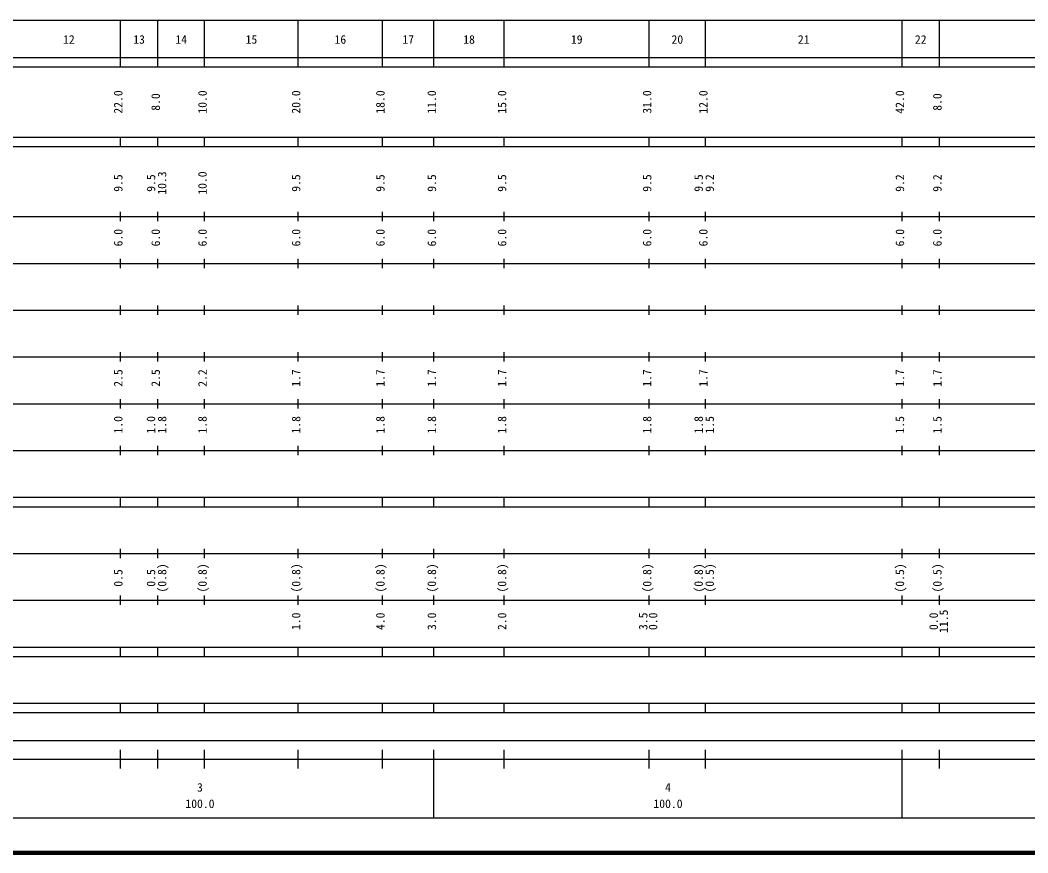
# Model space of a CAD drawing. Units: millimetres on the paper, enlarged 1000 times. Extents: x 40000 to 680000, y 20000 to 380000.
# Drawn here: x 279587 to 494883, y 20000 to 198000 of the extents above; entities that cross this region are included whole.
import ezdxf
from ezdxf.enums import TextEntityAlignment as Align

# ---------------------------------------------------------------- set-up
doc = ezdxf.new("R2010")
doc.units = ezdxf.units.MM
doc.header["$LTSCALE"] = 1000
doc.layers.add('M-TTL', color=2, linetype='Continuous', lineweight=140)
doc.layers.add('M-TTL-BAND', color=7, linetype='Continuous', lineweight=25)
doc.styles.add('ＭＳ ゴシック', font='')
doc.styles.get('ＭＳ ゴシック').set_extended_font_data('MS Gothic')

msp = doc.modelspace()

# ---------------------------------------------------------------- linework, layer by layer
at = {"layer": 'M-TTL'}
msp.add_line((40000, 20000), (680000, 20000), dxfattribs=at)
at = {"layer": 'M-TTL-BAND'}
for p, q in [((68000, 198000), (579000, 198000)), ((301000, 188000), (301000, 198000)), ((309000, 188000), (309000, 198000)), ((319000, 188000), (319000, 198000)), ((339000, 188000), (339000, 198000)), ((357000, 188000), (357000, 198000)), ((368000, 188000), (368000, 198000)), ((383000, 188000), (383000, 198000)), ((414000, 188000), (414000, 198000)), ((426000, 188000), (426000, 198000)), ((468000, 188000), (468000, 198000)), ((476000, 188000), (476000, 198000)), ((40000, 190000), (579000, 190000)), ((40000, 188000), (579000, 188000)), ((40000, 173000), (579000, 173000)), ((301000, 171000), (301000, 173000)), ((309000, 171000), (309000, 173000)), ((319000, 171000), (319000, 173000)), ((339000, 171000), (339000, 173000)), ((357000, 171000), (357000, 173000)), ((368000, 171000), (368000, 173000)), ((383000, 171000), (383000, 173000)), ((414000, 171000), (414000, 173000)), ((426000, 171000), (426000, 173000)), ((468000, 171000), (468000, 173000)), ((476000, 171000), (476000, 173000)), ((40000, 171000), (579000, 171000)), ((40000, 156000), (579000, 156000)), ((301000, 155000), (301000, 157000)), ((309000, 155000), (309000, 157000)), ((319000, 155000), (319000, 157000)), ((339000, 155000), (339000, 157000)), ((357000, 155000), (357000, 157000)), ((368000, 155000), (368000, 157000)), ((383000, 155000), (383000, 157000)), ((414000, 155000), (414000, 157000)), ((426000, 155000), (426000, 157000)), ((468000, 155000), (468000, 157000)), ((476000, 155000), (476000, 157000)), ((301000, 145000), (301000, 147000)), ((309000, 145000), (309000, 147000)), ((319000, 145000), (319000, 147000)), ((339000, 145000), (339000, 147000)), ((357000, 145000), (357000, 147000)), ((368000, 145000), (368000, 147000)), ((383000, 145000), (383000, 147000)), ((414000, 145000), (414000, 147000)), ((426000, 145000), (426000, 147000)), ((468000, 145000), (468000, 147000)), ((476000, 145000), (476000, 147000)), ((46000, 146000), (579000, 146000)), ((52000, 136000), (579000, 136000)), ((301000, 135000), (301000, 137000)), ((309000, 135000), (309000, 137000)), ((319000, 135000), (319000, 137000)), ((339000, 135000), (339000, 137000)), ((357000, 135000), (357000, 137000)), ((368000, 135000), (368000, 137000)), ((383000, 135000), (383000, 137000)), ((414000, 135000), (414000, 137000)), ((426000, 135000), (426000, 137000)), ((468000, 135000), (468000, 137000)), ((476000, 135000), (476000, 137000)), ((46000, 126000), (579000, 126000)), ((301000, 125000), (301000, 127000)), ((309000, 125000), (309000, 127000)), ((319000, 125000), (319000, 127000)), ((339000, 125000), (339000, 127000)), ((357000, 125000), (357000, 127000)), ((368000, 125000), (368000, 127000)), ((383000, 125000), (383000, 127000)), ((414000, 125000), (414000, 127000)), ((426000, 125000), (426000, 127000)), ((468000, 125000), (468000, 127000)), ((476000, 125000), (476000, 127000)), ((301000, 115000), (301000, 117000)), ((309000, 115000), (309000, 117000)), ((319000, 115000), (319000, 117000)), ((339000, 115000), (339000, 117000)), ((357000, 115000), (357000, 117000)), ((368000, 115000), (368000, 117000)), ((383000, 115000), (383000, 117000)), ((414000, 115000), (414000, 117000)), ((426000, 115000), (426000, 117000)), ((468000, 115000), (468000, 117000)), ((476000, 115000), (476000, 117000)), ((52000, 116000), (579000, 116000)), ((46000, 106000), (579000, 106000)), ((301000, 105000), (301000, 107000)), ((309000, 105000), (309000, 107000)), ((319000, 105000), (319000, 107000)), ((339000, 105000), (339000, 107000)), ((357000, 105000), (357000, 107000)), ((368000, 105000), (368000, 107000)), ((383000, 105000), (383000, 107000)), ((414000, 105000), (414000, 107000)), ((426000, 105000), (426000, 107000)), ((468000, 105000), (468000, 107000)), ((476000, 105000), (476000, 107000)), ((40000, 96000), (579000, 96000)), ((301000, 94000), (301000, 96000)), ((309000, 94000), (309000, 96000)), ((319000, 94000), (319000, 96000)), ((339000, 94000), (339000, 96000)), ((357000, 94000), (357000, 96000)), ((368000, 94000), (368000, 96000)), ((383000, 94000), (383000, 96000)), ((414000, 94000), (414000, 96000)), ((426000, 94000), (426000, 96000)), ((468000, 94000), (468000, 96000)), ((476000, 94000), (476000, 96000)), ((40000, 94000), (579000, 94000)), ((49000, 84000), (579000, 84000)), ((301000, 83000), (301000, 85000)), ((309000, 83000), (309000, 85000)), ((319000, 83000), (319000, 85000)), ((339000, 83000), (339000, 85000)), ((357000, 83000), (357000, 85000)), ((368000, 83000), (368000, 85000)), ((383000, 83000), (383000, 85000)), ((414000, 83000), (414000, 85000)), ((426000, 83000), (426000, 85000)), ((468000, 83000), (468000, 85000)), ((476000, 83000), (476000, 85000)), ((40000, 74000), (579000, 74000)), ((301000, 73000), (301000, 75000)), ((309000, 73000), (309000, 75000)), ((319000, 73000), (319000, 75000)), ((339000, 73000), (339000, 75000)), ((357000, 73000), (357000, 75000)), ((368000, 73000), (368000, 75000)), ((383000, 73000), (383000, 75000)), ((414000, 73000), (414000, 75000)), ((426000, 73000), (426000, 75000)), ((468000, 73000), (468000, 75000)), ((476000, 73000), (476000, 75000)), ((40000, 64000), (579000, 64000)), ((301000, 62000), (301000, 64000)), ((309000, 62000), (309000, 64000)), ((319000, 62000), (319000, 64000)), ((339000, 62000), (339000, 64000)), ((357000, 62000), (357000, 64000)), ((368000, 62000), (368000, 64000)), ((383000, 62000), (383000, 64000)), ((414000, 62000), (414000, 64000)), ((426000, 62000), (426000, 64000)), ((468000, 62000), (468000, 64000)), ((476000, 62000), (476000, 64000)), ((40000, 62000), (579000, 62000)), ((40000, 52000), (579000, 52000)), ((301000, 50000), (301000, 52000)), ((309000, 50000), (309000, 52000)), ((319000, 50000), (319000, 52000)), ((339000, 50000), (339000, 52000)), ((357000, 50000), (357000, 52000)), ((368000, 50000), (368000, 52000)), ((383000, 50000), (383000, 52000)), ((414000, 50000), (414000, 52000)), ((426000, 50000), (426000, 52000)), ((468000, 50000), (468000, 52000)), ((476000, 50000), (476000, 52000)), ((40000, 50000), (579000, 50000)), ((71000, 44000), (565000, 44000)), ((301000, 38000), (301000, 42000)), ((309000, 38000), (309000, 42000)), ((319000, 38000), (319000, 42000)), ((339000, 38000), (339000, 42000)), ((357000, 38000), (357000, 42000)), ((368000, 27500), (368000, 42000)), ((383000, 38000), (383000, 42000)), ((414000, 38000), (414000, 42000)), ((426000, 38000), (426000, 42000)), ((468000, 27500), (468000, 42000)), ((476000, 38000), (476000, 42000)), ((40000, 40000), (579000, 40000)), ((68000, 27500), (579000, 27500))]:
    msp.add_line(p, q, dxfattribs=at)

# ---------------------------------------------------------------- texts
at = {"layer": 'M-TTL-BAND', "style": 'ＭＳ ゴシック'}
for s, p in [('12', (290000, 192405)), ('13', (305000, 192405)), ('14', (314000, 192405)), ('15', (329000, 192405)), ('16', (348000, 192405)), ('17', (362500, 192405)), ('18', (375500, 192405)), ('19', (398500, 192405)), ('20', (420000, 192405)), ('21', (447000, 192405)), ('22', (472000, 192405)), ('3', (318000, 32523)), ('4', (418000, 32523)), ('100.0', (318000, 29033)), ('100.0', (418000, 29033))]:
    msp.add_text(s, height=1833, dxfattribs=at).set_placement(p, align=Align.BOTTOM_CENTER)
for s, p in [('22.0', (302000, 180500)), ('8.0', (310000, 180500)), ('10.0', (320000, 180500)), ('20.0', (340000, 180500)), ('18.0', (358000, 180500)), ('11.0', (369000, 180500)), ('15.0', (384000, 180500)), ('31.0', (415000, 180500)), ('12.0', (427000, 180500)), ('42.0', (469000, 180500)), ('8.0', (477000, 180500)), ('9.5', (302000, 163174)), ('9.5', (309000, 163174)), ('10.3', (311370, 163174)), ('10.0', (320000, 163174)), ('9.5', (340000, 163174)), ('9.5', (358000, 163174)), ('9.5', (369000, 163174)), ('9.5', (384000, 163174)), ('9.5', (415000, 163174)), ('9.5', (426000, 163174)), ('9.2', (428370, 163174)), ('9.2', (469000, 163174)), ('9.2', (477000, 163174)), ('6.0', (302000, 151500)), ('6.0', (310000, 151500)), ('6.0', (320000, 151500)), ('6.0', (340000, 151500)), ('6.0', (358000, 151500)), ('6.0', (369000, 151500)), ('6.0', (384000, 151500)), ('6.0', (415000, 151500)), ('6.0', (427000, 151500)), ('6.0', (469000, 151500)), ('6.0', (477000, 151500)), ('2.5', (302000, 121500)), ('2.5', (310000, 121500)), ('2.2', (320000, 121500)), ('1.7', (340000, 121500)), ('1.7', (358000, 121500)), ('1.7', (369000, 121500)), ('1.7', (384000, 121500)), ('1.7', (415000, 121500)), ('1.7', (427000, 121500)), ('1.7', (469000, 121500)), ('1.7', (477000, 121500)), ('1.0', (302000, 111500)), ('1.0', (309000, 111500)), ('1.8', (311370, 111500)), ('1.8', (320000, 111500)), ('1.8', (340000, 111500)), ('1.8', (358000, 111500)), ('1.8', (369000, 111500)), ('1.8', (384000, 111500)), ('1.8', (415000, 111500)), ('1.8', (426000, 111500)), ('1.5', (428370, 111500)), ('1.5', (469000, 111500)), ('1.5', (477000, 111500)), ('0.5', (302000, 78764)), ('0.5', (309000, 78764)), ('(0.8)', (311370, 78764)), ('(0.8)', (320000, 78764)), ('(0.8)', (340000, 78764)), ('(0.8)', (358000, 78764)), ('(0.8)', (369000, 78764)), ('(0.8)', (384000, 78764)), ('(0.8)', (415000, 78764)), ('(0.8)', (426000, 78764)), ('(0.5)', (428370, 78764)), ('(0.5)', (469000, 78764)), ('(0.5)', (477000, 78764)), ('1.0', (340000, 69500)), ('4.0', (358000, 69500)), ('3.0', (369000, 69500)), ('2.0', (384000, 69500)), ('3.5', (414158, 69500)), ('0.0', (416256, 69500)), ('0.0', (476212, 69500)), ('11.5', (478359, 69500))]:
    msp.add_text(s, height=1833, rotation=90, dxfattribs=at).set_placement(p, align=Align.BOTTOM_CENTER)

doc.saveas('drawing.dxf')
